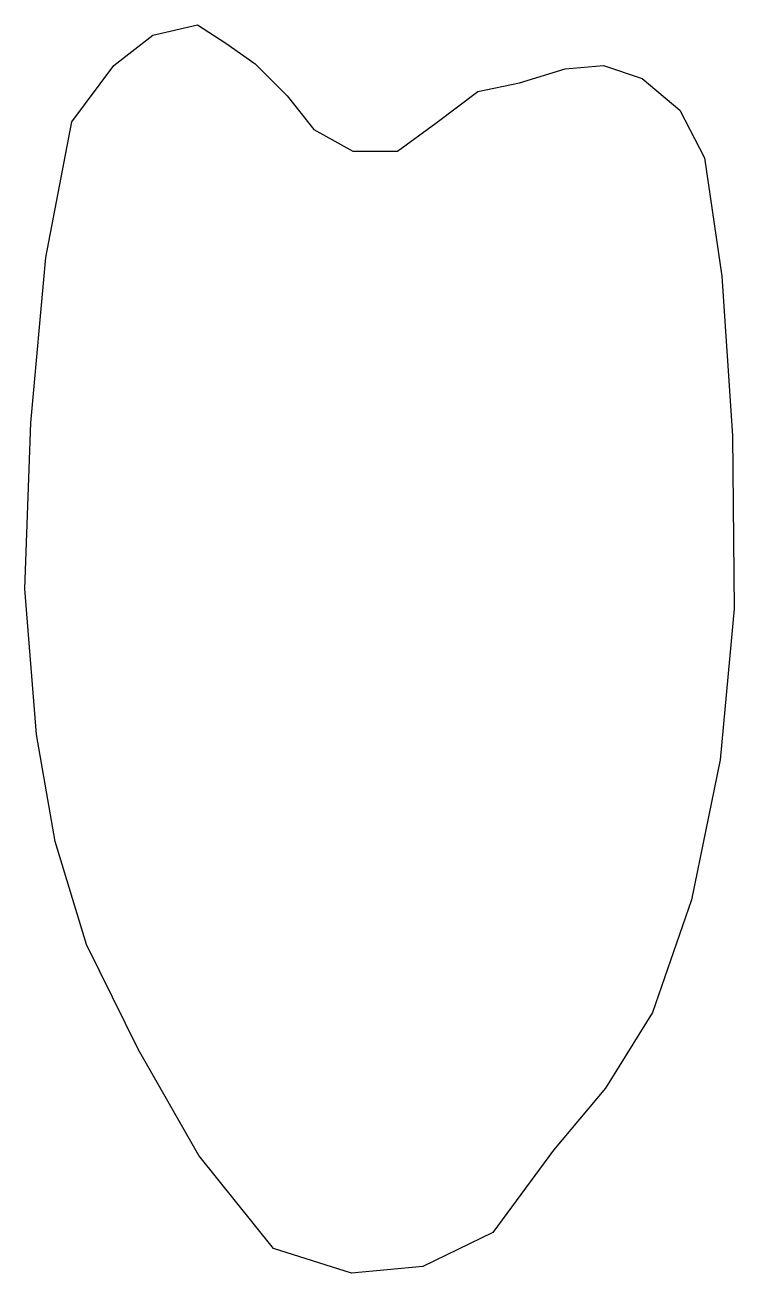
# Model space of a CAD drawing. Header units: metres. Extents: x 69.1 to 76.9, y 36.5 to 50.3.
import ezdxf

# ---------------------------------------------------------------- set-up
doc = ezdxf.new("R2010")
doc.units = ezdxf.units.M
doc.layers.add('EXTRACT', color=7, linetype='Continuous')

msp = doc.modelspace()

# ---------------------------------------------------------------- linework, layer by layer
at = {"layer": 'EXTRACT'}
msp.add_lwpolyline([(74.9441, 37.8351), (74.2739, 36.9255), (73.5, 36.5505), (72.7101, 36.4787), (71.8484, 36.75), (71.0266, 37.7793), (70.3564, 38.9441), (69.7819, 40.109), (69.4388, 41.25), (69.2314, 42.4309), (69.1037, 44.0426), (69.1676, 45.8777), (69.3351, 47.7048), (69.6223, 49.2048), (70.0851, 49.8271), (70.516, 50.1622), (71.0106, 50.2739), (71.3218, 50.0745), (71.6489, 49.8431), (72, 49.492), (72.2952, 49.117), (72.7261, 48.8777), (73.2207, 48.8777), (73.6436, 49.1888), (74.1064, 49.5399), (74.5691, 49.6356), (75.0718, 49.7872), (75.4947, 49.8271), (75.9255, 49.6835), (76.3404, 49.3324), (76.6117, 48.8059), (76.8032, 47.4973), (76.9229, 45.734), (76.9388, 43.8191), (76.7872, 42.1516), (76.4681, 40.6037), (76.0372, 39.359), (75.5186, 38.5213)], close=True, dxfattribs=at)

doc.saveas('drawing.dxf')
